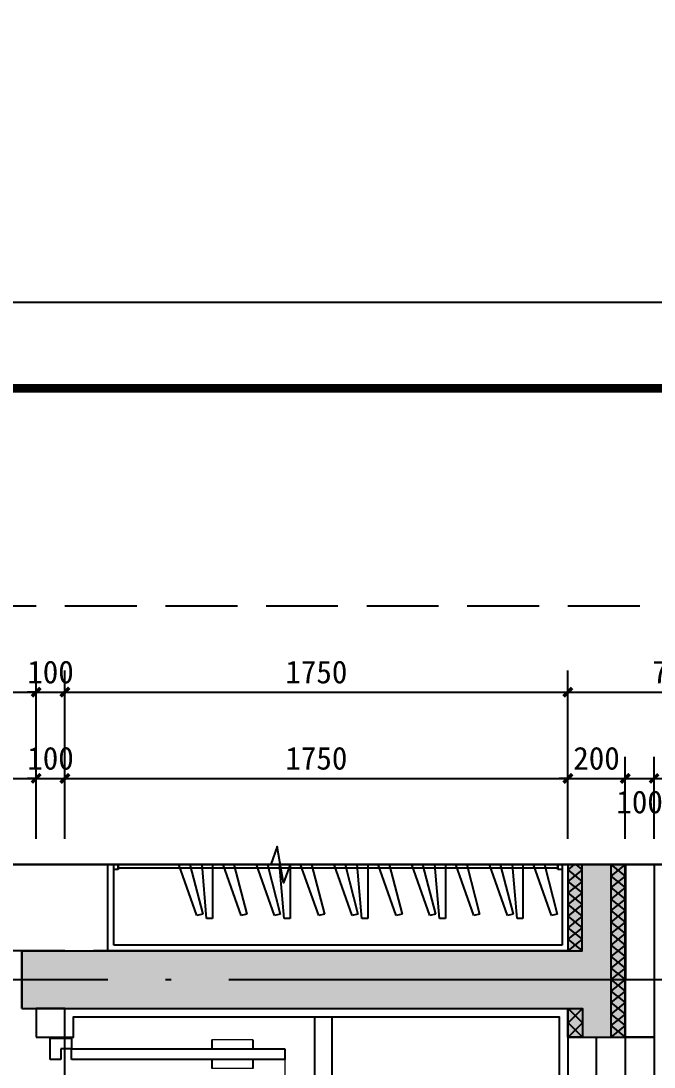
# Model space of a CAD drawing. Header units: millimetres. Extents: x -15 to 66915, y -15 to 18798.
# Drawn here: x 50643 to 52845, y 15158 to 18798 of the extents above; entities that cross this region are included whole.
import ezdxf
from ezdxf.xclip import XClip

# ---------------------------------------------------------------- set-up
doc = ezdxf.new("R2010")
doc.units = ezdxf.units.MM
doc.header["$LTSCALE"] = 1000
doc.header["$XCLIPFRAME"] = 2
for name, pattern in [('1#2#楼$0$DOTE', [2.42, 2, -0.2, 0.02, -0.2]), ('140-墙体$0$DASH', [0.35, 0.25, -0.1]), ('140-家具-标$0$DASH', [0.35, 0.25, -0.1]), ('3#-轴线$0$DOTE', [2.42, 2, -0.2, 0.02, -0.2]), ('DASH', [0.35, 0.25, -0.1])]:
    doc.linetypes.add(name, pattern=pattern)
doc.layers.get('Defpoints').update_dxf_attribs({"color": 4, "linetype": 'DASH'})
for name, color, linetype in [('1#2#楼$0$A-ANNO-DIMS', 3, 'Continuous'), ('1#2#楼$0$A-ANNO-DOTE', 10, '1#2#楼$0$DOTE'), ('1#2#楼$0$A-ANNO-SYMB', 3, 'Continuous'), ('140-WC$0$A-FLOR-SPCL', 225, 'Continuous'), ('140-WC$0$BS-STAIR', 225, 'Continuous'), ('140-墙体$0$A-COLU-CONC-HATC', 204, 'Continuous'), ('140-墙体$0$A-DOOR', 51, 'Continuous'), ('140-墙体$0$A-WALL-BLOK', 131, 'Continuous'), ('140-墙体$0$A-WALL-CONC', 9, 'Continuous'), ('140-墙体$0$A-WALL-INSL', 241, 'Continuous'), ('140-家具-标$0$DS-HIGH CABINET', 47, 'Continuous'), ('140-家具-标$0$DS-HIGH CABINET--02', 35, 'Continuous'), ('160-墙体-PC$0$A-ANNO-HATC-PATT', 8, 'Continuous'), ('3#-轴线$0$A-ANNO-DOTE', 10, '3#-轴线$0$DOTE'), ('A1+无手签$0$A-ANNO-TTLB', 7, 'Continuous')]:
    doc.layers.add(name, color=color, linetype=linetype)
doc.styles.add('1#2#楼$0$_TCH_DIM_T3', font='')
doc.styles.get('1#2#楼$0$_TCH_DIM_T3').set_extended_font_data('SimSun')
doc.dimstyles.new('1#2#楼$0$_TCH_ARCH&&30', dxfattribs={"dimtxt": 79.303797, "dimasz": 30, "dimexe": 75, "dimexo": 90, "dimgap": 30, "dimtad": 1, "dimdec": 0, "dimzin": 0, "dimdsep": 46, "dimtxsty": '1#2#楼$0$_TCH_DIM_T3', "dimblk": '1#2#楼$0$_ArchTick', "dimcen": 0.09, "dimclrt": 7, "dimazin": 2, "dimtfac": 1, "dimtdec": 0, "dimtix": 1, "dimtmove": 2, "dimatfit": 3, "dimfxl": 100, "dimtolj": 1, "dimtzin": 0, "dimarcsym": 0})

# ---------------------------------------------------------------- blocks, each defined once
blk = doc.blocks.new('140-墙体$0$$WINLIB2D$00000001')
at = {"color": 0}
for points in [[(-0.5, 0.5), (-0.5, -0.5)], [(-0.5, 0.5), (0.5, 0.5)], [(0.5, -0.5), (0.5, 0.5)], [(0.5, 0.1667), (-0.5, 0.1667)], [(0.5, -0.1667), (-0.5, -0.1667)], [(-0.5, -0.5), (0.5, -0.5)]]:
    blk.add_lwpolyline(points, dxfattribs=at)
blk = doc.blocks.new('140-墙体$0$$DorLib2D$00000009')
for p, q in [((0.4129, 0.9053), (0.4129, 0.0807)), ((0.4541, 0.9053), (0.4129, 0.9053)), ((0.4541, 0.0807), (0.4541, 0.9053)), ((0.4129, 0.7822), (0.378, 0.7822)), ((0.489, 0.7822), (0.4541, 0.7822)), ((0.4129, 0.6235), (0.378, 0.6235)), ((0.489, 0.6235), (0.4541, 0.6235)), ((-0.4941, 0.0807), (-0.4529, 0.0807)), ((-0.4941, -0.0018), (-0.4941, 0.0807)), ((-0.4529, 0.0807), (-0.4529, 0.0395)), ((0.4129, 0.0807), (0.4541, 0.0807)), ((0.4953, 0.0807), (0.4541, 0.0807)), ((0.4541, 0.0807), (0.4541, 0.0395)), ((0.4953, -0.0018), (0.4953, 0.0807)), ((-0.4529, 0.0395), (-0.4117, 0.0395)), ((-0.4117, 0.0395), (-0.4117, -0.0018)), ((0.4541, 0.0395), (0.4129, 0.0395)), ((0.4129, 0.0395), (0.4129, -0.0018)), ((-0.4941, -0.0018), (-0.4941, -0.0018)), ((-0.4117, -0.0018), (-0.4941, -0.0018)), ((0.4129, -0.0018), (0.4953, -0.0018)), ((0.4953, -0.0018), (0.4953, -0.0018))]:
    blk.add_line(p, q)
at = {"lineweight": 13}
for p, q in [((0.378, 0.7822), (0.378, 0.6235)), ((0.489, 0.7822), (0.489, 0.6235))]:
    blk.add_line(p, q, dxfattribs=at)
blk.add_arc((0.3716, 0.0817), 0.8246, 87.134, 180.0717, dxfattribs=at)
blk = doc.blocks.new('140-墙体')
at = {"layer": '140-墙体$0$A-COLU-CONC-HATC'}
for points in [[(-1350, 11100), (-800, 11100), (-600, 11300), (-1350, 11300)], [(-600, 11300), (-800, 11100), (-800, 8100), (-733.3, 8000), (-600, 8000)], [(-2700, 7900), (-800, 7900), (-733.3, 8000), (-800, 8100), (-2700, 8100)], [(-800, 7900), (-800, 7800), (-600, 7800), (-600, 8000), (-733.3, 8000)]]:
    blk.add_hatch(color=256, dxfattribs=at).paths.add_polyline_path(points)
at = {"layer": '140-墙体$0$A-DOOR', "linetype": '140-墙体$0$DASH'}
for p, q in [((-2700, 8100), (-3750, 8100)), ((-3700, 7900), (-2700, 7900))]:
    blk.add_line(p, q, dxfattribs=at)
at = {"layer": '140-墙体$0$A-DOOR'}
blk.add_line((-2550, 6900), (-2550, 7800), dxfattribs=at)
at = {"layer": '140-墙体$0$A-WALL-BLOK'}
for p, q in [((-2700, 7900), (-2700, 8100)), ((-2650, 7900), (-2650, 7800)), ((-2550, 7900), (-2650, 7900)), ((-2550, 7800), (-2550, 7900)), ((-2650, 7800), (-2550, 7800))]:
    blk.add_line(p, q, dxfattribs=at)
at = {"layer": '140-墙体$0$A-WALL-CONC'}
for p, q in [((-1350, 11300), (-600, 11300)), ((-1350, 11300), (-1350, 11100)), ((-600, 11300), (-600, 8000)), ((-1350, 11100), (-800, 11100)), ((-800, 11100), (-800, 8100)), ((-2700, 8100), (-800, 8100)), ((-2700, 8100), (-2700, 7900)), ((-600, 7800), (-600, 8000)), ((-2700, 7900), (-800, 7900)), ((-800, 7900), (-800, 7800)), ((-800, 7800), (-600, 7800))]:
    blk.add_line(p, q, dxfattribs=at)
at = {"layer": '140-墙体$0$A-WALL-INSL'}
for p, q in [((-500, 11420), (-500, 8000)), ((-500, 8000), (-500, 7800)), ((-500, 7800), (-600, 7800))]:
    blk.add_line(p, q, dxfattribs=at)
at = {"layer": '140-墙体$0$A-DOOR'}
for name, p, xscale, yscale, zscale, rotation in [('140-墙体$0$$DorLib2D$00000009', (-2600, 7350), 900, -900, 100, 90), ('140-墙体$0$$WINLIB2D$00000001', (-650, 7450), 700, -300, 300, 270)]:
    blk.add_blockref(name, p, dxfattribs=dict(at, xscale=xscale, yscale=yscale, zscale=zscale, rotation=rotation))
blk = doc.blocks.new('140-WC')
at = {"layer": '140-WC$0$A-FLOR-SPCL'}
blk.add_lwpolyline([(1750, -100), (1720, -100), (1720, -30), (30, -30), (30, -1370), (880, -1370), (880, -1770), (1720, -1770), (1720, -1000), (1750, -1000)], dxfattribs=at)
at = {"layer": '140-WC$0$BS-STAIR'}
for points in [[(820, -1370), (820, -30)], [(880, -1370), (880, -30)]]:
    blk.add_lwpolyline(points, dxfattribs=at)
at = {"layer": 'Defpoints'}
blk.add_lwpolyline([(0, -1800), (1750, -1800), (1750, 0), (0, 0)], close=True, dxfattribs=at)
blk = doc.blocks.new('*U281')
at = {"layer": '140-家具-标$0$DS-HIGH CABINET', "ltscale": 20}
blk.add_lwpolyline([(0, 0), (0, -600), (1600.1, -600), (1600.1, 0)], close=True, dxfattribs=at)
at = {"layer": '140-家具-标$0$DS-HIGH CABINET--02', "linetype": '140-家具-标$0$DASH', "ltscale": 300}
for points in [[(20, -25), (20, -580), (1580.1, -580), (1580.1, -25)], [(35, -282.5), (20, -282.5), (20, -317.5), (35, -317.5)], [(1565.1, -287.5), (35, -287.5), (35, -312.5), (1565.1, -312.5)], [(1580.1, -282.5), (1565.1, -282.5), (1565.1, -317.5), (1580.1, -317.5)]]:
    blk.add_lwpolyline(points, close=True, dxfattribs=at)
for points in [[(135.6, -93.9), (36.9, -472.2), (57, -477.4), (119.8, -300), (151.6, -96.5), (135.6, -93.9)], [(156.2, -96.6), (156.2, -487.5), (176.9, -487.5), (192.9, -300), (172.4, -95), (156.2, -96.6)], [(289, -93.9), (190.4, -472.2), (210.4, -477.4), (273.2, -300), (305, -96.5), (289, -93.9)], [(405.6, -93.9), (306.9, -472.2), (327, -477.4), (389.8, -300), (421.6, -96.5), (405.6, -93.9)], [(426.2, -96.6), (426.2, -487.5), (446.9, -487.5), (462.9, -300), (442.4, -95), (426.2, -96.6)], [(559, -93.9), (460.4, -472.2), (480.4, -477.4), (543.2, -300), (575, -96.5), (559, -93.9)], [(675.6, -93.9), (576.9, -472.2), (597, -477.4), (659.8, -300), (691.6, -96.5), (675.6, -93.9)], [(696.2, -96.6), (696.2, -487.5), (716.9, -487.5), (732.9, -300), (712.4, -95), (696.2, -96.6)], [(829, -93.9), (730.4, -472.2), (750.4, -477.4), (813.2, -300), (845, -96.5), (829, -93.9)], [(945.6, -93.9), (846.9, -472.2), (867, -477.4), (929.8, -300), (961.6, -96.5), (945.6, -93.9)], [(966.2, -96.6), (966.2, -487.5), (986.9, -487.5), (1002.9, -300), (982.4, -95), (966.2, -96.6)], [(1099, -93.9), (1000.4, -472.2), (1020.4, -477.4), (1083.2, -300), (1115, -96.5), (1099, -93.9)], [(1215.6, -93.9), (1116.9, -472.2), (1137, -477.4), (1199.8, -300), (1231.6, -96.5), (1215.6, -93.9)], [(1236.2, -96.6), (1236.2, -487.5), (1256.9, -487.5), (1272.9, -300), (1252.4, -95), (1236.2, -96.6)], [(1369, -93.9), (1270.4, -472.2), (1290.4, -477.4), (1353.2, -300), (1385, -96.5), (1369, -93.9)]]:
    blk.add_lwpolyline(points, dxfattribs=at)
blk = doc.blocks.new('140-家具-标', base_point=(48250, 37750.5))
at = {"layer": 'Defpoints'}
blk.add_lwpolyline([(52000, 48750.5), (49050, 48750.5), (49050, 45750.5), (52000, 45750.5)], close=True, dxfattribs=at)
at = {"ltscale": 400}
blk.add_blockref('*U281', (49050, 46350.5), dxfattribs=at)
blk = doc.blocks.new('160-墙体-PC$0$$LinePat$保温板1')
at = {"color": 0}
for p, q in [((0, 0), (16, -20)), ((0, -20), (16, 0))]:
    blk.add_line(p, q, dxfattribs=at)
blk = doc.blocks.new('160-墙体-PC')
at = {"layer": '160-墙体-PC$0$A-ANNO-HATC-PATT'}
for points in [[(24400, 8100), (24450, 8100), (24449.3, 10800), (24399.3, 10800)], [(24549.5, 7800), (24599.5, 7800), (24599.3, 10800), (24549.3, 10800)], [(24400, 7900), (24450.5, 7900), (24450.5, 7800), (24400, 7800)]]:
    blk.add_lwpolyline(points, close=True, dxfattribs=at)
at = {"layer": '160-墙体-PC$0$A-ANNO-HATC-PATT', "yscale": 2.5, "zscale": 2.5}
for p, xscale, rotation in [((24449.9, 8422.4), 2.518653224071556, 270.0143195428675), ((24599.5, 8440), 2.499995593305836, 270.0038803295711), ((24449.9, 8382.1), 2.518653224071556, 270.0143195428675), ((24599.5, 8400), 2.499995593305836, 270.0038803295711), ((24449.9, 8341.8), 2.518653224071556, 270.0143195428675), ((24599.5, 8360), 2.499995593305836, 270.0038803295711), ((24449.9, 8301.5), 2.518653224071556, 270.0143195428675), ((24599.5, 8320), 2.499995593305836, 270.0038803295711), ((24599.5, 8280), 2.499995593305836, 270.0038803295711), ((24450, 8261.2), 2.518653224071556, 270.0143195428675), ((24599.5, 8240), 2.499995593305836, 270.0038803295711), ((24450, 8220.9), 2.518653224071556, 270.0143195428675), ((24599.5, 8200), 2.499995593305836, 270.0038803295711), ((24450, 8180.6), 2.518653224071556, 270.0143195428675), ((24599.5, 8160), 2.499995593305836, 270.0038803295711), ((24450, 8140.3), 2.518653224071556, 270.0143195428675), ((24599.5, 8120), 2.499995593305836, 270.0038803295711), ((24599.5, 8080), 2.499995593305836, 270.0038803295711), ((24599.5, 8040), 2.499995593305836, 270.0038803295711), ((24599.5, 8000), 2.499995593305836, 270.0038803295711), ((24599.5, 7960), 2.499995593305836, 270.0038803295711), ((24450.5, 7900), 3.125376565165426, 269.9999988580903), ((24599.5, 7920), 2.499995593305836, 270.0038803295711), ((24599.5, 7880), 2.499995593305836, 270.0038803295711), ((24450.5, 7850), 3.125376565165426, 269.9999988580903), ((24599.5, 7840), 2.499995593305836, 270.0038803295711)]:
    blk.add_blockref('160-墙体-PC$0$$LinePat$保温板1', p, dxfattribs=dict(at, xscale=xscale, rotation=rotation))
blk = doc.blocks.new('1#2#楼$0$BGTVF')
ref = blk.add_blockref('140-墙体', (8550, -11200))
XClip(ref).set_block_clipping_path([(-12550, 3900.0000000001), (-9750, 3900.0000000001), (-9750, 11800.0000000001), (400.0000000001, 11800.0000000001), (400.0000000001, -2099.9999999999), (-12549.9999999999, -2100.0000000001)])
ref = blk.add_blockref('140-WC', (7750, -3300), dxfattribs=dict(xscale=-1))
XClip(ref).set_block_clipping_path([(11749.9999999999, -3999.9999999999), (8949.9999999999, -3999.9999999999), (8949.9999999999, 3900.0000000001), (-1200.0000000002, 3900.0000000001), (-1200.0000000002, -9999.9999999999), (11749.9999999998, -10000.0000000001)])
at = {"xscale": -1}
blk.add_blockref('140-家具-标', (8550, -11100), dxfattribs=at)
blk.add_blockref('160-墙体-PC', (-16650, -11200))
blk = doc.blocks.new('1#2#楼$0$_ArchTick')
at = {"color": 0, "linetype": 'ByBlock', "const_width": 0.4}
blk.add_lwpolyline([(-0.5, -0.5), (0.5, 0.5)], dxfattribs=at)
blk = doc.blocks.new('*D615')
at = {"layer": '1#2#楼$0$A-ANNO-DIMS', "color": 0, "lineweight": -2, "transparency": 16777216}
for p, q in [((52845.5, 15952.7), (52845.5, 16237.7)), ((53095.5, 15952.7), (53095.5, 16237.7)), ((52845.5, 16162.7), (53095.5, 16162.7))]:
    blk.add_line(p, q, dxfattribs=at)
at = {"layer": 'Defpoints', "color": 0, "transparency": 16777216}
for p in [(53095.5, 16162.7), (52845.5, 15862.7), (53095.5, 15862.7)]:
    blk.add_point(p, dxfattribs=at)
at = {"layer": '1#2#楼$0$A-ANNO-DIMS', "color": 0, "lineweight": -2, "transparency": 16777216, "xscale": 30, "yscale": 30, "zscale": 30, "rotation": 180}
blk.add_blockref('1#2#楼$0$_ArchTick', (52845.5, 16162.7), dxfattribs=at)
at = {"layer": '1#2#楼$0$A-ANNO-DIMS', "color": 0, "lineweight": -2, "transparency": 16777216, "xscale": 30, "yscale": 30, "zscale": 30}
blk.add_blockref('1#2#楼$0$_ArchTick', (53095.5, 16162.7), dxfattribs=at)
at = {"layer": '1#2#楼$0$A-ANNO-DIMS', "color": 7, "transparency": 16777216, "insert": (52970.5, 16350.2), "char_height": 79.3, "attachment_point": 5, "style": '1#2#楼$0$_TCH_DIM_T3'}
blk.add_mtext('\\A1;250', dxfattribs=at)
blk = doc.blocks.new('*D616')
at = {"layer": '1#2#楼$0$A-ANNO-DIMS', "color": 0, "lineweight": -2, "transparency": 16777216}
for p, q in [((52745, 15952.7), (52745, 16237.7)), ((52845.5, 15952.7), (52845.5, 16237.7)), ((52745, 16162.7), (52845.5, 16162.7))]:
    blk.add_line(p, q, dxfattribs=at)
at = {"layer": 'Defpoints', "color": 0, "transparency": 16777216}
for p in [(52845.5, 16162.7), (52745, 15862.7), (52845.5, 15862.7)]:
    blk.add_point(p, dxfattribs=at)
at = {"layer": '1#2#楼$0$A-ANNO-DIMS', "color": 0, "lineweight": -2, "transparency": 16777216, "xscale": 30, "yscale": 30, "zscale": 30, "rotation": 180}
blk.add_blockref('1#2#楼$0$_ArchTick', (52745, 16162.7), dxfattribs=at)
at = {"layer": '1#2#楼$0$A-ANNO-DIMS', "color": 0, "lineweight": -2, "transparency": 16777216, "xscale": 30, "yscale": 30, "zscale": 30}
blk.add_blockref('1#2#楼$0$_ArchTick', (52845.5, 16162.7), dxfattribs=at)
at = {"layer": '1#2#楼$0$A-ANNO-DIMS', "color": 7, "transparency": 16777216, "insert": (52795.2, 16080.2), "char_height": 79.3, "attachment_point": 5, "style": '1#2#楼$0$_TCH_DIM_T3'}
blk.add_mtext('\\A1;100', dxfattribs=at)
blk = doc.blocks.new('*D617')
at = {"layer": '1#2#楼$0$A-ANNO-DIMS', "color": 0, "lineweight": -2, "transparency": 16777216}
for p, q in [((52545.5, 15952.7), (52545.5, 16237.7)), ((52745, 15952.7), (52745, 16237.7)), ((52545.5, 16162.7), (52515.5, 16162.7)), ((52545.5, 16162.7), (52745, 16162.7)), ((52745, 16162.7), (52775, 16162.7))]:
    blk.add_line(p, q, dxfattribs=at)
at = {"layer": 'Defpoints', "color": 0, "transparency": 16777216}
for p in [(52745, 16162.7), (52545.5, 15862.7), (52745, 15862.7)]:
    blk.add_point(p, dxfattribs=at)
at = {"layer": '1#2#楼$0$A-ANNO-DIMS', "color": 0, "lineweight": -2, "transparency": 16777216, "xscale": 30, "yscale": 30, "zscale": 30}
blk.add_blockref('1#2#楼$0$_ArchTick', (52545.5, 16162.7), dxfattribs=at)
at = {"layer": '1#2#楼$0$A-ANNO-DIMS', "color": 0, "lineweight": -2, "transparency": 16777216, "xscale": 30, "yscale": 30, "zscale": 30, "rotation": 180}
blk.add_blockref('1#2#楼$0$_ArchTick', (52745, 16162.7), dxfattribs=at)
at = {"layer": '1#2#楼$0$A-ANNO-DIMS', "color": 7, "transparency": 16777216, "insert": (52645.2, 16232.3), "char_height": 79.3, "attachment_point": 5, "style": '1#2#楼$0$_TCH_DIM_T3'}
blk.add_mtext('\\A1;200', dxfattribs=at)
blk = doc.blocks.new('*D618')
at = {"layer": '1#2#楼$0$A-ANNO-DIMS', "color": 0, "lineweight": -2, "transparency": 16777216}
for p, q in [((50795.5, 15952.7), (50795.5, 16237.7)), ((52545.5, 15952.7), (52545.5, 16237.7)), ((50795.5, 16162.7), (52545.5, 16162.7))]:
    blk.add_line(p, q, dxfattribs=at)
at = {"layer": 'Defpoints', "color": 0, "transparency": 16777216}
for p in [(52545.5, 16162.7), (50795.5, 15862.7), (52545.5, 15862.7)]:
    blk.add_point(p, dxfattribs=at)
at = {"layer": '1#2#楼$0$A-ANNO-DIMS', "color": 0, "lineweight": -2, "transparency": 16777216, "xscale": 30, "yscale": 30, "zscale": 30, "rotation": 180}
blk.add_blockref('1#2#楼$0$_ArchTick', (50795.5, 16162.7), dxfattribs=at)
at = {"layer": '1#2#楼$0$A-ANNO-DIMS', "color": 0, "lineweight": -2, "transparency": 16777216, "xscale": 30, "yscale": 30, "zscale": 30}
blk.add_blockref('1#2#楼$0$_ArchTick', (52545.5, 16162.7), dxfattribs=at)
at = {"layer": '1#2#楼$0$A-ANNO-DIMS', "color": 7, "transparency": 16777216, "insert": (51670.5, 16232.3), "char_height": 79.3, "attachment_point": 5, "style": '1#2#楼$0$_TCH_DIM_T3'}
blk.add_mtext('\\A1;1750', dxfattribs=at)
blk = doc.blocks.new('*D619')
at = {"layer": '1#2#楼$0$A-ANNO-DIMS', "color": 0, "lineweight": -2, "transparency": 16777216}
for p, q in [((50695.5, 15952.7), (50695.5, 16237.7)), ((50795.5, 15952.7), (50795.5, 16237.7)), ((50695.5, 16162.7), (50665.5, 16162.7)), ((50695.5, 16162.7), (50795.5, 16162.7)), ((50795.5, 16162.7), (50825.5, 16162.7))]:
    blk.add_line(p, q, dxfattribs=at)
at = {"layer": 'Defpoints', "color": 0, "transparency": 16777216}
for p in [(50795.5, 16162.7), (50695.5, 15862.7), (50795.5, 15862.7)]:
    blk.add_point(p, dxfattribs=at)
at = {"layer": '1#2#楼$0$A-ANNO-DIMS', "color": 0, "lineweight": -2, "transparency": 16777216, "xscale": 30, "yscale": 30, "zscale": 30}
blk.add_blockref('1#2#楼$0$_ArchTick', (50695.5, 16162.7), dxfattribs=at)
at = {"layer": '1#2#楼$0$A-ANNO-DIMS', "color": 0, "lineweight": -2, "transparency": 16777216, "xscale": 30, "yscale": 30, "zscale": 30, "rotation": 180}
blk.add_blockref('1#2#楼$0$_ArchTick', (50795.5, 16162.7), dxfattribs=at)
at = {"layer": '1#2#楼$0$A-ANNO-DIMS', "color": 7, "transparency": 16777216, "insert": (50745.5, 16232.3), "char_height": 79.3, "attachment_point": 5, "style": '1#2#楼$0$_TCH_DIM_T3'}
blk.add_mtext('\\A1;100', dxfattribs=at)
blk = doc.blocks.new('*D620')
at = {"layer": '1#2#楼$0$A-ANNO-DIMS', "color": 0, "lineweight": -2, "transparency": 16777216}
for p, q in [((49645.5, 15952.7), (49645.5, 16237.7)), ((50695.5, 15952.7), (50695.5, 16237.7)), ((49645.5, 16162.7), (50695.5, 16162.7))]:
    blk.add_line(p, q, dxfattribs=at)
at = {"layer": 'Defpoints', "color": 0, "transparency": 16777216}
for p in [(50695.5, 16162.7), (49645.5, 15862.7), (50695.5, 15862.7)]:
    blk.add_point(p, dxfattribs=at)
at = {"layer": '1#2#楼$0$A-ANNO-DIMS', "color": 0, "lineweight": -2, "transparency": 16777216, "xscale": 30, "yscale": 30, "zscale": 30, "rotation": 180}
blk.add_blockref('1#2#楼$0$_ArchTick', (49645.5, 16162.7), dxfattribs=at)
at = {"layer": '1#2#楼$0$A-ANNO-DIMS', "color": 0, "lineweight": -2, "transparency": 16777216, "xscale": 30, "yscale": 30, "zscale": 30}
blk.add_blockref('1#2#楼$0$_ArchTick', (50695.5, 16162.7), dxfattribs=at)
at = {"layer": '1#2#楼$0$A-ANNO-DIMS', "color": 7, "transparency": 16777216, "insert": (50170.5, 16232.3), "char_height": 79.3, "attachment_point": 5, "style": '1#2#楼$0$_TCH_DIM_T3'}
blk.add_mtext('\\A1;1050', dxfattribs=at)
blk = doc.blocks.new('*D621')
at = {"layer": '1#2#楼$0$A-ANNO-DIMS', "color": 0, "lineweight": -2, "transparency": 16777216}
for p, q in [((52545.5, 15952.7), (52545.5, 16537.7)), ((53295.5, 15952.7), (53295.5, 16537.7)), ((52545.5, 16462.7), (53295.5, 16462.7))]:
    blk.add_line(p, q, dxfattribs=at)
at = {"layer": 'Defpoints', "color": 0, "transparency": 16777216}
for p in [(53295.5, 16462.7), (52545.5, 15862.7), (53295.5, 15862.7)]:
    blk.add_point(p, dxfattribs=at)
at = {"layer": '1#2#楼$0$A-ANNO-DIMS', "color": 0, "lineweight": -2, "transparency": 16777216, "xscale": 30, "yscale": 30, "zscale": 30, "rotation": 180}
blk.add_blockref('1#2#楼$0$_ArchTick', (52545.5, 16462.7), dxfattribs=at)
at = {"layer": '1#2#楼$0$A-ANNO-DIMS', "color": 0, "lineweight": -2, "transparency": 16777216, "xscale": 30, "yscale": 30, "zscale": 30}
blk.add_blockref('1#2#楼$0$_ArchTick', (53295.5, 16462.7), dxfattribs=at)
at = {"layer": '1#2#楼$0$A-ANNO-DIMS', "color": 7, "transparency": 16777216, "insert": (52920.5, 16532.3), "char_height": 79.3, "attachment_point": 5, "style": '1#2#楼$0$_TCH_DIM_T3'}
blk.add_mtext('\\A1;750', dxfattribs=at)
blk = doc.blocks.new('*D622')
at = {"layer": '1#2#楼$0$A-ANNO-DIMS', "color": 0, "lineweight": -2, "transparency": 16777216}
for p, q in [((50795.5, 15952.7), (50795.5, 16537.7)), ((52545.5, 15952.7), (52545.5, 16537.7)), ((50795.5, 16462.7), (52545.5, 16462.7))]:
    blk.add_line(p, q, dxfattribs=at)
at = {"layer": 'Defpoints', "color": 0, "transparency": 16777216}
for p in [(52545.5, 16462.7), (50795.5, 15862.7), (52545.5, 15862.7)]:
    blk.add_point(p, dxfattribs=at)
at = {"layer": '1#2#楼$0$A-ANNO-DIMS', "color": 0, "lineweight": -2, "transparency": 16777216, "xscale": 30, "yscale": 30, "zscale": 30, "rotation": 180}
blk.add_blockref('1#2#楼$0$_ArchTick', (50795.5, 16462.7), dxfattribs=at)
at = {"layer": '1#2#楼$0$A-ANNO-DIMS', "color": 0, "lineweight": -2, "transparency": 16777216, "xscale": 30, "yscale": 30, "zscale": 30}
blk.add_blockref('1#2#楼$0$_ArchTick', (52545.5, 16462.7), dxfattribs=at)
at = {"layer": '1#2#楼$0$A-ANNO-DIMS', "color": 7, "transparency": 16777216, "insert": (51670.5, 16532.3), "char_height": 79.3, "attachment_point": 5, "style": '1#2#楼$0$_TCH_DIM_T3'}
blk.add_mtext('\\A1;1750', dxfattribs=at)
blk = doc.blocks.new('*D623')
at = {"layer": '1#2#楼$0$A-ANNO-DIMS', "color": 0, "lineweight": -2, "transparency": 16777216}
for p, q in [((50695.5, 15952.7), (50695.5, 16537.7)), ((50795.5, 15952.7), (50795.5, 16537.7)), ((50695.5, 16462.7), (50665.5, 16462.7)), ((50695.5, 16462.7), (50795.5, 16462.7)), ((50795.5, 16462.7), (50825.5, 16462.7))]:
    blk.add_line(p, q, dxfattribs=at)
at = {"layer": 'Defpoints', "color": 0, "transparency": 16777216}
for p in [(50795.5, 16462.7), (50695.5, 15862.7), (50795.5, 15862.7)]:
    blk.add_point(p, dxfattribs=at)
at = {"layer": '1#2#楼$0$A-ANNO-DIMS', "color": 0, "lineweight": -2, "transparency": 16777216, "xscale": 30, "yscale": 30, "zscale": 30}
blk.add_blockref('1#2#楼$0$_ArchTick', (50695.5, 16462.7), dxfattribs=at)
at = {"layer": '1#2#楼$0$A-ANNO-DIMS', "color": 0, "lineweight": -2, "transparency": 16777216, "xscale": 30, "yscale": 30, "zscale": 30, "rotation": 180}
blk.add_blockref('1#2#楼$0$_ArchTick', (50795.5, 16462.7), dxfattribs=at)
at = {"layer": '1#2#楼$0$A-ANNO-DIMS', "color": 7, "transparency": 16777216, "insert": (50745.5, 16532.3), "char_height": 79.3, "attachment_point": 5, "style": '1#2#楼$0$_TCH_DIM_T3'}
blk.add_mtext('\\A1;100', dxfattribs=at)
blk = doc.blocks.new('*D624')
at = {"layer": '1#2#楼$0$A-ANNO-DIMS', "color": 0, "lineweight": -2, "transparency": 16777216}
for p, q in [((49645.5, 15952.7), (49645.5, 16537.7)), ((50695.5, 15952.7), (50695.5, 16537.7)), ((49645.5, 16462.7), (50695.5, 16462.7))]:
    blk.add_line(p, q, dxfattribs=at)
at = {"layer": 'Defpoints', "color": 0, "transparency": 16777216}
for p in [(50695.5, 16462.7), (49645.5, 15862.7), (50695.5, 15862.7)]:
    blk.add_point(p, dxfattribs=at)
at = {"layer": '1#2#楼$0$A-ANNO-DIMS', "color": 0, "lineweight": -2, "transparency": 16777216, "xscale": 30, "yscale": 30, "zscale": 30, "rotation": 180}
blk.add_blockref('1#2#楼$0$_ArchTick', (49645.5, 16462.7), dxfattribs=at)
at = {"layer": '1#2#楼$0$A-ANNO-DIMS', "color": 0, "lineweight": -2, "transparency": 16777216, "xscale": 30, "yscale": 30, "zscale": 30}
blk.add_blockref('1#2#楼$0$_ArchTick', (50695.5, 16462.7), dxfattribs=at)
at = {"layer": '1#2#楼$0$A-ANNO-DIMS', "color": 7, "transparency": 16777216, "insert": (50170.5, 16532.3), "char_height": 79.3, "attachment_point": 5, "style": '1#2#楼$0$_TCH_DIM_T3'}
blk.add_mtext('\\A1;1050', dxfattribs=at)
blk = doc.blocks.new('3#-轴线')
at = {"layer": '3#-轴线$0$A-ANNO-DOTE'}
blk.add_lwpolyline([(20900, -16100), (20900, 5500)], dxfattribs=at)
blk = doc.blocks.new('3#~5#楼$0$bghtrb')
blk.add_blockref('3#-轴线', (-21700, 0))
blk = doc.blocks.new('3#~5#楼')
ref = blk.add_blockref('3#~5#楼$0$bghtrb', (50041.1, 9822.2), dxfattribs=dict(xscale=-1))
XClip(ref).set_block_clipping_path([(-1200, -7200), (3050, -2800)])
at = {"layer": 'Defpoints'}
for points in [[(31230, 17820), (66900, 17820), (66900, 0), (31230, 0)], [(31980, 300), (64650, 300), (64650, 17520), (31980, 17520)]]:
    blk.add_lwpolyline(points, close=True, dxfattribs=at)
blk = doc.blocks.new('厨卫大样-无障碍')
at = {"layer": 'Defpoints'}
for points in [[(31230, 17820), (66900, 17820), (66900, 0), (31230, 0)], [(31980, 300), (64650, 300), (64650, 17520), (31980, 17520)]]:
    blk.add_lwpolyline(points, close=True, dxfattribs=at)
blk = doc.blocks.new('1#2#楼')
ref = blk.add_blockref('1#2#楼$0$BGTVF', (44795.5, 18662.7))
XClip(ref).set_block_clipping_path([(4450, -7200), (9050.0000531961, -2800)])
at = {"layer": '1#2#楼$0$A-ANNO-DOTE'}
blk.add_lwpolyline([(48945.5, 15462.7), (53845.5, 15462.7)], dxfattribs=at)
at = {"layer": '1#2#楼$0$A-ANNO-SYMB'}
blk.add_lwpolyline([(54025.5, 15862.7), (51579.2, 15862.7), (51556.3, 15799.7), (51534.1, 15925.7), (51511.7, 15862.7), (49065.5, 15862.7)], dxfattribs=at)
at = {"layer": 'Defpoints'}
for points in [[(31230, 17820), (66900, 17820), (66900, 0), (31230, 0)], [(31980, 300), (64650, 300), (64650, 17520), (31980, 17520)], [(54745.5, 10562.7), (48345.5, 10562.7), (48345.5, 16762.7), (54745.5, 16762.7)], [(54445.5, 10862.7), (48645.5, 10862.7), (48645.5, 16462.7), (54445.5, 16462.7)], [(54145.5, 11162.7), (48945.5, 11162.7), (48945.5, 16162.7), (54145.5, 16162.7)]]:
    blk.add_lwpolyline(points, close=True, dxfattribs=at)
at = {"layer": 'Defpoints', "ltscale": 800}
blk.add_lwpolyline([(53845.5, 11462.7), (49245.5, 11462.7), (49245.5, 15862.7), (53845.5, 15862.7)], close=True, dxfattribs=at)
at = {"layer": '1#2#楼$0$A-ANNO-DIMS'}
for p1, p2, distance, picture, middle in [((49645.5, 15862.7), (50695.5, 15862.7), 600, '*D624', (50170.5, 16532.3)), ((50695.5, 15862.7), (50795.5, 15862.7), 600, '*D623', (50745.5, 16532.3)), ((50795.5, 15862.7), (52545.5, 15862.7), 600, '*D622', (51670.5, 16532.3)), ((52545.5, 15862.7), (53295.5, 15862.7), 600, '*D621', (52920.5, 16532.3)), ((49645.5, 15862.7), (50695.5, 15862.7), 300, '*D620', (50170.5, 16232.3)), ((50695.5, 15862.7), (50795.5, 15862.7), 300, '*D619', (50745.5, 16232.3)), ((50795.5, 15862.7), (52545.5, 15862.7), 300, '*D618', (51670.5, 16232.3)), ((52545.468, 15862.6617), (52744.9738, 15862.6617), 299.9996, '*D617', (52645.2209, 16232.3133))]:
    dim = blk.add_aligned_dim(p1=p1, p2=p2, distance=distance, dimstyle='1#2#楼$0$_TCH_ARCH&&30', dxfattribs=at)
    dim.commit()
    dim.dimension.update_dxf_attribs({"geometry": picture, "text_midpoint": middle})
for base, p1, p2, picture, middle in [((53095.5, 16162.7), (52845.5, 15862.7), (53095.5, 15862.7), '*D615', (52970.5, 16350.2)), ((52845.468, 16162.6614), (52744.9738, 15862.6617), (52845.468, 15862.6617), '*D616', (52795.2209, 16080.1614))]:
    dim = blk.add_linear_dim(base=base, p1=p1, p2=p2, angle=0, dimstyle='1#2#楼$0$_TCH_ARCH&&30', dxfattribs=at)
    dim.commit()
    dim.dimension.update_dxf_attribs({"geometry": picture, "text_midpoint": middle, "dimtype": 161})

msp = doc.modelspace()

# ---------------------------------------------------------------- block references
msp.add_blockref('1#2#楼', (0, 0))

# ---------------------------------------------------------------- next in the draw order: block references
msp.add_blockref('3#~5#楼', (0, 0))

# ---------------------------------------------------------------- next in the draw order: block references
msp.add_blockref('厨卫大样-无障碍', (0, 0))

# ---------------------------------------------------------------- next in the draw order: linework, layer by layer
at = {"layer": 'A1+无手签$0$A-ANNO-TTLB'}
msp.add_lwpolyline([(31230, 0), (31230, 17820), (66900, 17820), (66900, 0)], close=True, dxfattribs=at)
at = {"layer": 'A1+无手签$0$A-ANNO-TTLB', "const_width": 30}
msp.add_lwpolyline([(31980, 300), (66600, 300), (66600, 17520), (31980, 17520)], close=True, dxfattribs=at)

doc.saveas('drawing.dxf')
